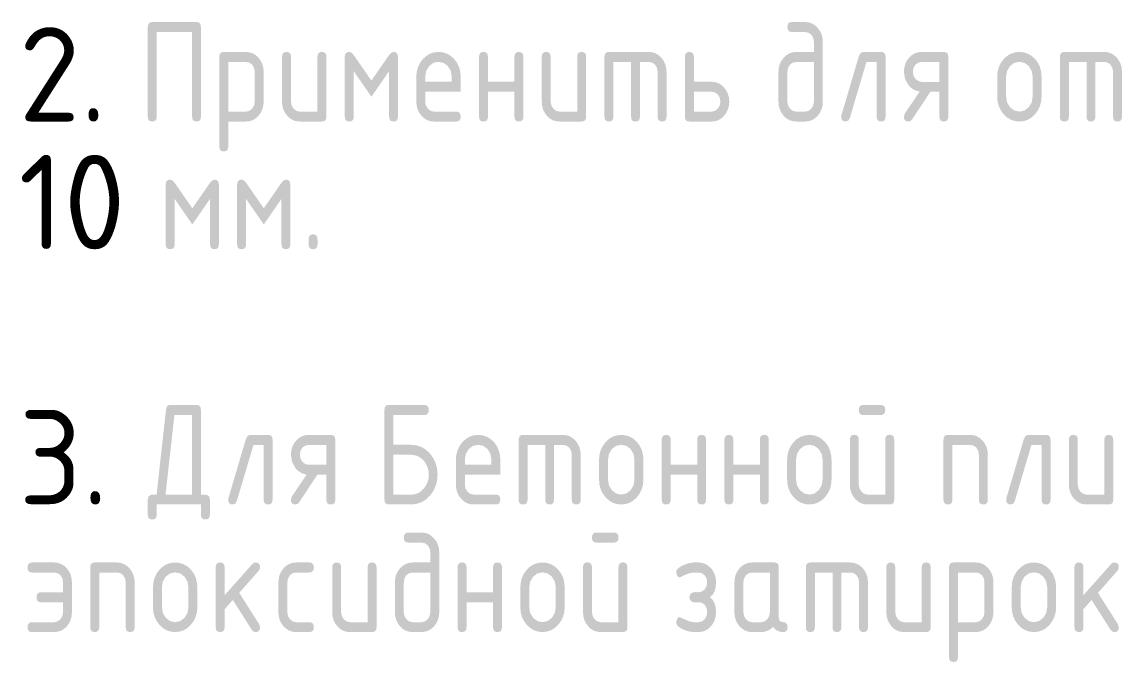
# Model space of a CAD drawing. Header units: millimetres. Extents: x 0 to 1189, y 0 to 841.
# Drawn here: x 999.21 to 1032.68, y 100.48 to 119.95 of the extents above; entities that cross this region are included whole.
import ezdxf

# ---------------------------------------------------------------- set-up
doc = ezdxf.new("R2010")
doc.units = ezdxf.units.MM

msp = doc.modelspace()

# ---------------------------------------------------------------- hatches: boundary and pattern name
h = msp.add_hatch(color=7)
h.dxf.hatch_style = 2
h.paths.add_polyline_path([(1003.173206, 119.9463), (1004.522581, 119.9463), (1004.579907, 119.936791), (1004.62111, 119.908266), (1004.645984, 119.860723), (1004.654321, 119.794164), (1004.654321, 117.067853), (1004.645984, 117.001665), (1004.62111, 116.955474), (1004.579907, 116.928405), (1004.522581, 116.919577), (1004.463256, 116.928405), (1004.420882, 116.955474), (1004.395457, 117.001665), (1004.386982, 117.067853), (1004.386982, 119.641478), (1003.308805, 119.641478), (1003.308805, 117.067853), (1003.30033, 117.001665), (1003.274905, 116.955474), (1003.23253, 116.928405), (1003.173206, 116.919577), (1003.113563, 116.928405), (1003.071024, 116.955474), (1003.045539, 117.001665), (1003.037056, 117.067853), (1003.037056, 119.794164), (1003.045539, 119.860723), (1003.071024, 119.908266), (1003.113563, 119.936791)])
h = msp.add_hatch(color=7)
h.paths.add_polyline_path([(1023.580039, 119.341065), (1023.580039, 117.524811), (1023.570126, 117.402648), (1023.540421, 117.289993), (1023.490975, 117.186847), (1023.421841, 117.093209), (1023.338374, 117.016082), (1023.246899, 116.961951), (1023.147671, 116.930041), (1023.040951, 116.919577), (1022.769753, 116.919577), (1022.660784, 116.930041), (1022.560704, 116.961951), (1022.469926, 117.016082), (1022.388863, 117.093209), (1022.31941, 117.186847), (1022.269801, 117.289993), (1022.240035, 117.402648), (1022.230113, 117.524811), (1022.230113, 118.431009), (1022.240035, 118.553172), (1022.269801, 118.665827), (1022.31941, 118.768973), (1022.388863, 118.86261), (1022.471554, 118.937877), (1022.562151, 118.992215), (1022.661327, 119.025159), (1022.769753, 119.036243), (1023.308841, 119.036243), (1023.308841, 119.341065), (1023.28948, 119.458612), (1023.233325, 119.557142), (1023.145613, 119.619773), (1023.040951, 119.641478), (1022.633603, 119.641478), (1022.576509, 119.650995), (1022.53528, 119.67958), (1022.510277, 119.727286), (1022.501862, 119.794164), (1022.510277, 119.860723), (1022.53528, 119.908266), (1022.576509, 119.936791), (1022.633603, 119.9463), (1023.040951, 119.9463), (1023.149842, 119.935232), (1023.249792, 119.901996), (1023.340545, 119.846538), (1023.421841, 119.768808), (1023.490975, 119.677401), (1023.540421, 119.575401), (1023.570126, 119.463168)])
h.paths.add_polyline_path([(1023.308841, 117.524811), (1023.308841, 118.731421), (1022.769753, 118.731421), (1022.664884, 118.709648), (1022.577379, 118.646534), (1022.521224, 118.54828), (1022.501862, 118.431009), (1022.501862, 117.524811), (1022.521706, 117.409194), (1022.581237, 117.309286), (1022.66826, 117.242313), (1022.769753, 117.219989), (1023.040951, 117.219989), (1023.143615, 117.242313), (1023.228915, 117.309286), (1023.288929, 117.40754)])
h = msp.add_hatch(color=7)
h.paths.add_polyline_path([(1005.213771, 118.887966), (1005.222254, 118.952295), (1005.24774, 118.998692), (1005.290278, 119.026795), (1005.349921, 119.036243), (1006.024609, 119.036243), (1006.133499, 119.025159), (1006.23345, 118.992215), (1006.324203, 118.937877), (1006.405498, 118.86261), (1006.474633, 118.768973), (1006.524079, 118.665827), (1006.553784, 118.553172), (1006.563697, 118.431009), (1006.563697, 117.524811), (1006.553784, 117.402648), (1006.524079, 117.289993), (1006.474633, 117.186847), (1006.405498, 117.093209), (1006.324203, 117.016082), (1006.23345, 116.961951), (1006.133499, 116.930041), (1006.024609, 116.919577), (1005.48552, 116.919577), (1005.48552, 116.157797), (1005.477045, 116.093468), (1005.45162, 116.047072), (1005.409246, 116.018968), (1005.349921, 116.00952), (1005.290278, 116.018968), (1005.24774, 116.047072), (1005.222254, 116.093468), (1005.213771, 116.157797)])
h.paths.add_polyline_path([(1005.48552, 118.731421), (1005.48552, 117.219989), (1006.024609, 117.219989), (1006.127272, 117.242313), (1006.212573, 117.309286), (1006.272587, 117.40754), (1006.292499, 117.524811), (1006.292499, 118.431009), (1006.273138, 118.54828), (1006.216983, 118.646534), (1006.129271, 118.711302), (1006.024609, 118.731421)])
h = msp.add_hatch(color=7)
h.dxf.hatch_style = 2
h.paths.add_polyline_path([(1008.472635, 118.887966), (1008.472635, 117.067853), (1008.464151, 117.001665), (1008.438666, 116.955474), (1008.396128, 116.928405), (1008.336485, 116.919577), (1007.662348, 116.919577), (1007.55338, 116.930041), (1007.4533, 116.961951), (1007.362522, 117.016082), (1007.281459, 117.093209), (1007.212005, 117.186227), (1007.162396, 117.28834), (1007.13263, 117.400787), (1007.122709, 117.524811), (1007.122709, 118.887966), (1007.131192, 118.952295), (1007.156677, 118.998692), (1007.199216, 119.026795), (1007.258859, 119.036243), (1007.318183, 119.026795), (1007.360558, 118.998692), (1007.385983, 118.952295), (1007.394458, 118.887966), (1007.394458, 117.524811), (1007.414301, 117.409194), (1007.473833, 117.309286), (1007.560856, 117.242313), (1007.662348, 117.219989), (1008.201437, 117.219989), (1008.201437, 118.887966), (1008.209903, 118.952295), (1008.235268, 118.998692), (1008.277479, 119.026795), (1008.336485, 119.036243), (1008.396128, 119.026795), (1008.438666, 118.998692), (1008.464151, 118.952295)])
h = msp.add_hatch(color=7)
h.dxf.hatch_style = 2
h.paths.add_polyline_path([(1009.842484, 117.673088), (1009.303395, 118.451955), (1009.303395, 117.067853), (1009.29492, 117.001665), (1009.269496, 116.955474), (1009.227121, 116.928405), (1009.167796, 116.919577), (1009.108153, 116.928405), (1009.065615, 116.955474), (1009.04013, 117.001665), (1009.031646, 117.067853), (1009.031646, 118.887966), (1009.04013, 118.952295), (1009.065615, 118.998692), (1009.108153, 119.026795), (1009.167796, 119.036243), (1009.235596, 119.013437), (1009.303395, 118.943088), (1009.842484, 118.164221), (1010.381572, 118.943088), (1010.449372, 119.013437), (1010.517171, 119.036243), (1010.574498, 119.026795), (1010.615701, 118.998692), (1010.640575, 118.952295), (1010.648912, 118.887966), (1010.648912, 117.067853), (1010.640575, 117.001665), (1010.615701, 116.955474), (1010.574498, 116.928405), (1010.517171, 116.919577), (1010.457847, 116.928405), (1010.415472, 116.955474), (1010.390047, 117.001665), (1010.381572, 117.067853), (1010.381572, 118.451955)])
h = msp.add_hatch(color=7)
h.paths.add_polyline_path([(1011.8836, 118.735831), (1011.727675, 118.703516), (1011.596968, 118.604642), (1011.508774, 118.457743), (1011.480111, 118.282732), (1011.480111, 118.130045), (1012.28709, 118.130045), (1012.28709, 118.282732), (1012.25822, 118.457743), (1012.170232, 118.604642), (1012.039525, 118.703516)])
h.paths.add_polyline_path([(1011.480111, 117.825774), (1011.480111, 117.524811), (1011.499954, 117.409194), (1011.559486, 117.309286), (1011.646509, 117.242313), (1011.748001, 117.219989), (1012.422138, 117.219989), (1012.481781, 117.21048), (1012.524319, 117.181955), (1012.549804, 117.134413), (1012.558288, 117.067853), (1012.549804, 117.001665), (1012.524319, 116.955474), (1012.481781, 116.928405), (1012.422138, 116.919577), (1011.748001, 116.919577), (1011.639033, 116.930041), (1011.538953, 116.961951), (1011.448175, 117.016082), (1011.367112, 117.093209), (1011.297658, 117.186227), (1011.248049, 117.28834), (1011.218283, 117.400787), (1011.208362, 117.524811), (1011.208362, 118.278322), (1011.220506, 118.430828), (1011.257144, 118.571086), (1011.318587, 118.699459), (1011.405145, 118.816308), (1011.508739, 118.912995), (1011.622875, 118.981673), (1011.74776, 119.022652), (1011.8836, 119.036243), (1012.019363, 119.022713), (1012.144118, 118.982155), (1012.258229, 118.914623), (1012.362055, 118.820167), (1012.448527, 118.703636), (1012.509781, 118.575427), (1012.54623, 118.435229), (1012.558288, 118.282732), (1012.558288, 117.825774)])
h = msp.add_hatch(color=7)
h.dxf.hatch_style = 2
h.paths.add_polyline_path([(1013.389048, 117.825774), (1013.389048, 117.067853), (1013.380573, 117.001665), (1013.355149, 116.955474), (1013.312774, 116.928405), (1013.253449, 116.919577), (1013.193806, 116.928405), (1013.151268, 116.955474), (1013.125783, 117.001665), (1013.117299, 117.067853), (1013.117299, 118.887966), (1013.125783, 118.952295), (1013.151268, 118.998692), (1013.193806, 119.026795), (1013.253449, 119.036243), (1013.312774, 119.026795), (1013.355149, 118.998692), (1013.380573, 118.952295), (1013.389048, 118.887966), (1013.389048, 118.130045), (1014.196027, 118.130045), (1014.196027, 118.887966), (1014.204494, 118.952295), (1014.229858, 118.998692), (1014.272069, 119.026795), (1014.331075, 119.036243), (1014.390718, 119.026795), (1014.433257, 118.998692), (1014.458742, 118.952295), (1014.467225, 118.887966), (1014.467225, 117.067853), (1014.458742, 117.001665), (1014.433257, 116.955474), (1014.390718, 116.928405), (1014.331075, 116.919577), (1014.272069, 116.928405), (1014.229858, 116.955474), (1014.204494, 117.001665), (1014.196027, 117.067853), (1014.196027, 117.825774)])
h = msp.add_hatch(color=7)
h.dxf.hatch_style = 2
h.paths.add_polyline_path([(1016.376163, 118.887966), (1016.376163, 117.067853), (1016.36768, 117.001665), (1016.342194, 116.955474), (1016.299656, 116.928405), (1016.240013, 116.919577), (1015.565877, 116.919577), (1015.456908, 116.930041), (1015.356828, 116.961951), (1015.26605, 117.016082), (1015.184987, 117.093209), (1015.115534, 117.186227), (1015.065924, 117.28834), (1015.036159, 117.400787), (1015.026237, 117.524811), (1015.026237, 118.887966), (1015.03472, 118.952295), (1015.060205, 118.998692), (1015.102744, 119.026795), (1015.162387, 119.036243), (1015.221712, 119.026795), (1015.264086, 118.998692), (1015.289511, 118.952295), (1015.297986, 118.887966), (1015.297986, 117.524811), (1015.31783, 117.409194), (1015.377361, 117.309286), (1015.464384, 117.242313), (1015.565877, 117.219989), (1016.104965, 117.219989), (1016.104965, 118.887966), (1016.113431, 118.952295), (1016.138796, 118.998692), (1016.181007, 119.026795), (1016.240013, 119.036243), (1016.299656, 119.026795), (1016.342194, 118.998692), (1016.36768, 118.952295)])
h = msp.add_hatch(color=7)
h.dxf.hatch_style = 2
h.paths.add_polyline_path([(1017.071325, 119.036243), (1018.285101, 119.036243), (1018.39344, 119.025159), (1018.492427, 118.992215), (1018.582834, 118.937877), (1018.665439, 118.86261), (1018.734892, 118.768973), (1018.784502, 118.665827), (1018.814267, 118.553172), (1018.824189, 118.431009), (1018.824189, 117.067853), (1018.815706, 117.001665), (1018.790221, 116.955474), (1018.747682, 116.928405), (1018.688039, 116.919577), (1018.628715, 116.928405), (1018.58634, 116.955474), (1018.560915, 117.001665), (1018.55244, 117.067853), (1018.55244, 118.431009), (1018.533079, 118.54828), (1018.476924, 118.646534), (1018.389487, 118.711302), (1018.285101, 118.731421), (1018.013903, 118.731421), (1018.013903, 117.067853), (1018.005419, 117.001665), (1017.979934, 116.955474), (1017.937396, 116.928405), (1017.877753, 116.919577), (1017.820659, 116.928405), (1017.77943, 116.955474), (1017.754427, 117.001665), (1017.746012, 117.067853), (1017.746012, 118.731421), (1017.206924, 118.731421), (1017.206924, 117.067853), (1017.198449, 117.001665), (1017.173024, 116.955474), (1017.130649, 116.928405), (1017.071325, 116.919577), (1017.011681, 116.928405), (1016.969143, 116.955474), (1016.943658, 117.001665), (1016.935174, 117.067853), (1016.935174, 118.887966), (1016.943658, 118.952295), (1016.969143, 118.998692), (1017.011681, 119.026795)])
h = msp.add_hatch(color=7)
h.paths.add_polyline_path([(1020.733365, 117.524811), (1020.723452, 117.402648), (1020.693747, 117.289993), (1020.644301, 117.186847), (1020.575166, 117.093209), (1020.493871, 117.016082), (1020.403118, 116.961951), (1020.303168, 116.930041), (1020.194277, 116.919577), (1019.519589, 116.919577), (1019.459946, 116.928405), (1019.417408, 116.955474), (1019.391923, 117.001665), (1019.383439, 117.067853), (1019.383439, 118.887966), (1019.391923, 118.952295), (1019.417408, 118.998692), (1019.459946, 119.026795), (1019.519589, 119.036243), (1019.578914, 119.026795), (1019.621288, 118.998692), (1019.646713, 118.952295), (1019.655188, 118.887966), (1019.655188, 118.130045), (1020.194277, 118.130045), (1020.303168, 118.118978), (1020.403118, 118.085741), (1020.493871, 118.030284), (1020.575166, 117.952554), (1020.644301, 117.86138), (1020.693747, 117.759353), (1020.723452, 117.646991)])
h.paths.add_polyline_path([(1020.462167, 117.524811), (1020.442806, 117.642358), (1020.386651, 117.740887), (1020.298939, 117.804001), (1020.194277, 117.825774), (1019.655188, 117.825774), (1019.655188, 117.219989), (1020.194277, 117.219989), (1020.296941, 117.242313), (1020.382241, 117.309286), (1020.442255, 117.40754)])
h = msp.add_hatch(color=7)
h.dxf.hatch_style = 2
h.paths.add_polyline_path([(1024.814289, 119.036243), (1025.352827, 119.036243), (1025.41247, 119.026795), (1025.455008, 118.998692), (1025.480493, 118.952295), (1025.488977, 118.887966), (1025.488977, 117.067853), (1025.480493, 117.001665), (1025.455008, 116.955474), (1025.41247, 116.928405), (1025.352827, 116.919577), (1025.293821, 116.928405), (1025.25161, 116.955474), (1025.226245, 117.001665), (1025.217779, 117.067853), (1025.217779, 118.731421), (1024.908547, 118.731421), (1024.399224, 117.021), (1024.354163, 116.944864), (1024.275201, 116.919577), (1024.215558, 116.929085), (1024.173019, 116.95761), (1024.147534, 117.005153), (1024.139051, 117.071712), (1024.147319, 117.118565), (1024.678691, 118.913322), (1024.732021, 119.006615)])
h = msp.add_hatch(color=7)
h.paths.add_polyline_path([(1026.526994, 117.829633), (1026.42893, 117.853749), (1026.338617, 117.894401), (1026.256778, 117.952416), (1026.184139, 118.028622), (1026.081957, 118.214106), (1026.047988, 118.431009), (1026.05791, 118.553172), (1026.087676, 118.665827), (1026.137285, 118.768973), (1026.206738, 118.86261), (1026.287801, 118.937877), (1026.37858, 118.992215), (1026.47866, 119.025159), (1026.587628, 119.036243), (1027.261764, 119.036243), (1027.321408, 119.026795), (1027.363946, 118.998692), (1027.389431, 118.952295), (1027.397915, 118.887966), (1027.397915, 117.067853), (1027.389431, 117.001665), (1027.363946, 116.955474), (1027.321408, 116.928405), (1027.261764, 116.919577), (1027.202759, 116.928405), (1027.160548, 116.955474), (1027.135183, 117.001665), (1027.126717, 117.067853), (1027.126717, 117.825774), (1026.854968, 117.825774), (1026.293279, 116.979108), (1026.24429, 116.933426), (1026.184139, 116.919577), (1026.124495, 116.928405), (1026.081957, 116.955474), (1026.056472, 117.001665), (1026.047988, 117.067853), (1026.074447, 117.161009)])
h.paths.add_polyline_path([(1026.319738, 118.431009), (1026.339581, 118.314909), (1026.399113, 118.214932), (1026.486136, 118.148442), (1026.587628, 118.126187), (1027.126717, 118.126187), (1027.126717, 118.731421), (1026.587628, 118.731421), (1026.482759, 118.709648), (1026.395254, 118.646534), (1026.339099, 118.54828)])
h = msp.add_hatch(color=7)
h.paths.add_polyline_path([(1028.88655, 117.673088), (1028.88655, 118.278322), (1028.898694, 118.430828), (1028.935333, 118.571086), (1028.996776, 118.699459), (1029.083334, 118.816308), (1029.186928, 118.912995), (1029.301064, 118.981673), (1029.425949, 119.022652), (1029.561789, 119.036243), (1029.697552, 119.022713), (1029.822307, 118.982155), (1029.936417, 118.914623), (1030.040244, 118.820167), (1030.126716, 118.703568), (1030.18797, 118.574876), (1030.224419, 118.433369), (1030.236476, 118.278322), (1030.236476, 117.673088), (1030.223747, 117.523131), (1030.185902, 117.384182), (1030.12346, 117.256292), (1030.036937, 117.139511), (1029.934479, 117.042825), (1029.820447, 116.974147), (1029.695872, 116.933167), (1029.561789, 116.919577), (1029.425949, 116.933167), (1029.301064, 116.974147), (1029.186928, 117.042825), (1029.083334, 117.139511), (1028.996776, 117.256292), (1028.935333, 117.384182), (1028.898694, 117.523131)])
h.paths.add_polyline_path([(1029.965279, 117.677498), (1029.965279, 118.282732), (1029.936409, 118.456296), (1029.848421, 118.604642), (1029.717714, 118.703516), (1029.561789, 118.735831), (1029.405864, 118.703516), (1029.275157, 118.604642), (1029.186963, 118.456296), (1029.158299, 118.282732), (1029.158299, 117.677498), (1029.186963, 117.500626), (1029.275157, 117.355588), (1029.405864, 117.254509), (1029.561789, 117.219989), (1029.717714, 117.254509), (1029.848421, 117.355588), (1029.936409, 117.502073)])
h = msp.add_hatch(color=7)
h.dxf.hatch_style = 2
h.paths.add_polyline_path([(1030.931638, 119.036243), (1032.145414, 119.036243), (1032.253754, 119.025159), (1032.35274, 118.992215), (1032.443148, 118.937877), (1032.525753, 118.86261), (1032.595206, 118.768973), (1032.644815, 118.665827), (1032.674581, 118.553172), (1032.684503, 118.431009), (1032.684503, 117.067853), (1032.676019, 117.001665), (1032.650534, 116.955474), (1032.607996, 116.928405), (1032.548352, 116.919577), (1032.489028, 116.928405), (1032.446653, 116.955474), (1032.421228, 117.001665), (1032.412754, 117.067853), (1032.412754, 118.431009), (1032.393392, 118.54828), (1032.337237, 118.646534), (1032.2498, 118.711302), (1032.145414, 118.731421), (1031.874216, 118.731421), (1031.874216, 117.067853), (1031.865733, 117.001665), (1031.840248, 116.955474), (1031.797709, 116.928405), (1031.738066, 116.919577), (1031.680972, 116.928405), (1031.639743, 116.955474), (1031.61474, 117.001665), (1031.606326, 117.067853), (1031.606326, 118.731421), (1031.067237, 118.731421), (1031.067237, 117.067853), (1031.058762, 117.001665), (1031.033337, 116.955474), (1030.990963, 116.928405), (1030.931638, 116.919577), (1030.871995, 116.928405), (1030.829457, 116.955474), (1030.803971, 117.001665), (1030.795488, 117.067853), (1030.795488, 118.887966), (1030.803971, 118.952295), (1030.829457, 118.998692), (1030.871995, 119.026795)])
h = msp.add_hatch(color=7)
h.dxf.hatch_style = 2
h.paths.add_polyline_path([(1004.392971, 113.788996), (1003.853883, 114.567863), (1003.853883, 113.183762), (1003.845408, 113.117573), (1003.819983, 113.071383), (1003.777608, 113.044313), (1003.718284, 113.035485), (1003.658641, 113.044313), (1003.616102, 113.071383), (1003.590617, 113.117573), (1003.582134, 113.183762), (1003.582134, 115.003875), (1003.590617, 115.068203), (1003.616102, 115.1146), (1003.658641, 115.142703), (1003.718284, 115.152151), (1003.786083, 115.129345), (1003.853883, 115.058996), (1004.392971, 114.280129), (1004.93206, 115.058996), (1004.999859, 115.129345), (1005.067659, 115.152151), (1005.124985, 115.142703), (1005.166189, 115.1146), (1005.191062, 115.068203), (1005.199399, 115.003875), (1005.199399, 113.183762), (1005.191062, 113.117573), (1005.166189, 113.071383), (1005.124985, 113.044313), (1005.067659, 113.035485), (1005.008334, 113.044313), (1004.96596, 113.071383), (1004.940535, 113.117573), (1004.93206, 113.183762), (1004.93206, 114.567863)])
h = msp.add_hatch(color=7)
h.dxf.hatch_style = 2
h.paths.add_polyline_path([(1006.566955, 113.788996), (1006.027867, 114.567863), (1006.027867, 113.183762), (1006.019392, 113.117573), (1005.993967, 113.071383), (1005.951593, 113.044313), (1005.892268, 113.035485), (1005.832625, 113.044313), (1005.790086, 113.071383), (1005.764601, 113.117573), (1005.756118, 113.183762), (1005.756118, 115.003875), (1005.764601, 115.068203), (1005.790086, 115.1146), (1005.832625, 115.142703), (1005.892268, 115.152151), (1005.960067, 115.129345), (1006.027867, 115.058996), (1006.566955, 114.280129), (1007.106044, 115.058996), (1007.173843, 115.129345), (1007.241643, 115.152151), (1007.298969, 115.142703), (1007.340173, 115.1146), (1007.365046, 115.068203), (1007.373383, 115.003875), (1007.373383, 113.183762), (1007.365046, 113.117573), (1007.340173, 113.071383), (1007.298969, 113.044313), (1007.241643, 113.035485), (1007.182318, 113.044313), (1007.139944, 113.071383), (1007.114519, 113.117573), (1007.106044, 113.183762), (1007.106044, 114.567863)])
h = msp.add_hatch(color=7)
h.dxf.hatch_style = 2
h.paths.add_polyline_path([(1007.930102, 113.335897), (1007.938585, 113.402775), (1007.964071, 113.450481), (1008.006609, 113.479067), (1008.066252, 113.488584), (1008.125577, 113.479067), (1008.167951, 113.450481), (1008.193376, 113.402775), (1008.201851, 113.335897), (1008.201851, 113.183762), (1008.193376, 113.117573), (1008.167951, 113.071383), (1008.125577, 113.044313), (1008.066252, 113.035485), (1008.006609, 113.044313), (1007.964071, 113.071383), (1007.938585, 113.117573), (1007.930102, 113.183762)])
h = msp.add_hatch(color=7)
h.paths.add_polyline_path([(1004.654321, 105.571242), (1004.771592, 105.570208), (1004.831813, 105.562973), (1004.903126, 105.515293), (1004.92607, 105.422965), (1004.92607, 104.966007), (1004.917587, 104.899448), (1004.892102, 104.851906), (1004.849563, 104.82338), (1004.78992, 104.813872), (1004.730596, 104.82338), (1004.688221, 104.851906), (1004.662796, 104.899448), (1004.654321, 104.966007), (1004.654321, 105.270829), (1003.308805, 105.270829), (1003.308805, 104.966007), (1003.30033, 104.899448), (1003.274905, 104.851906), (1003.23253, 104.82338), (1003.173206, 104.813872), (1003.113563, 104.82338), (1003.071024, 104.851906), (1003.045539, 104.899448), (1003.037056, 104.966007), (1003.037056, 105.422965), (1003.060413, 105.515293), (1003.131313, 105.562973), (1003.191534, 105.570208), (1003.305497, 105.571242), (1003.591578, 108.158095), (1003.605557, 108.219185), (1003.630646, 108.262757), (1003.66638, 108.288862), (1003.712294, 108.297552), (1004.522581, 108.297552), (1004.579907, 108.288044), (1004.62111, 108.259518), (1004.645984, 108.211976), (1004.654321, 108.145417)])
h.paths.add_polyline_path([(1004.386982, 105.571242), (1004.386982, 107.99273), (1003.847893, 107.99273), (1003.576695, 105.571242)])
h = msp.add_hatch(color=7)
h.paths.add_polyline_path([(1011.855836, 106.177027), (1011.84104, 105.995893), (1011.796581, 105.828039), (1011.722356, 105.673724), (1011.618263, 105.533208), (1011.495583, 105.417332), (1011.359467, 105.335459), (1011.210536, 105.286866), (1011.049409, 105.270829), (1010.374721, 105.270829), (1010.315078, 105.279657), (1010.272539, 105.306727), (1010.247054, 105.352917), (1010.238571, 105.419106), (1010.238571, 108.145417), (1010.247054, 108.211976), (1010.272539, 108.259518), (1010.315078, 108.288044), (1010.374721, 108.297552), (1011.452347, 108.297552), (1011.51199, 108.288044), (1011.554528, 108.259518), (1011.580014, 108.211976), (1011.588497, 108.145417), (1011.580014, 108.078539), (1011.554528, 108.030833), (1011.51199, 108.002247), (1011.452347, 107.99273), (1010.51032, 107.99273), (1010.51032, 107.087084), (1011.049409, 107.087084), (1011.210605, 107.070426), (1011.360018, 107.0208), (1011.497443, 106.93872), (1011.622672, 106.824705), (1011.724217, 106.68405), (1011.797132, 106.529185), (1011.841109, 106.36016)])
h.paths.add_polyline_path([(1010.51032, 106.782261), (1010.51032, 105.571242), (1011.049409, 105.571242), (1011.158299, 105.582395), (1011.25825, 105.615821), (1011.349003, 105.671468), (1011.430298, 105.749284), (1011.499433, 105.840381), (1011.548878, 105.942278), (1011.578584, 106.054614), (1011.588497, 106.177027), (1011.578584, 106.29919), (1011.548878, 106.411845), (1011.499433, 106.514991), (1011.430298, 106.608629), (1011.349003, 106.685756), (1011.25825, 106.739887), (1011.158299, 106.771797), (1011.049409, 106.782261)])
h = msp.add_hatch(color=7)
h.paths.add_polyline_path([(1025.75222, 107.239219), (1025.75222, 105.419106), (1025.743737, 105.352917), (1025.718251, 105.306727), (1025.675713, 105.279657), (1025.61607, 105.270829), (1024.941934, 105.270829), (1024.832965, 105.281294), (1024.732885, 105.313204), (1024.642107, 105.367335), (1024.561044, 105.444462), (1024.491591, 105.5381), (1024.441981, 105.641246), (1024.412216, 105.7539), (1024.402294, 105.876064), (1024.402294, 107.239219), (1024.410777, 107.306097), (1024.436263, 107.353803), (1024.478801, 107.382388), (1024.538444, 107.391906), (1024.597769, 107.382388), (1024.640143, 107.353803), (1024.665568, 107.306097), (1024.674043, 107.239219), (1024.674043, 105.876064), (1024.693887, 105.760928), (1024.753418, 105.664397), (1024.840441, 105.594048), (1024.941934, 105.571242), (1025.481022, 105.571242), (1025.481022, 107.239219), (1025.489489, 107.306097), (1025.514853, 107.353803), (1025.557064, 107.382388), (1025.61607, 107.391906), (1025.675713, 107.382388), (1025.718251, 107.353803), (1025.743737, 107.306097)])
h.paths.add_polyline_path([(1025.344872, 107.99273), (1024.805783, 107.99273), (1024.74869, 108.002247), (1024.70746, 108.030833), (1024.682458, 108.078539), (1024.674043, 108.145417), (1024.682458, 108.211976), (1024.70746, 108.259518), (1024.74869, 108.288044), (1024.805783, 108.297552), (1025.344872, 108.297552), (1025.404515, 108.288044), (1025.447054, 108.259518), (1025.472539, 108.211976), (1025.481022, 108.145417), (1025.472539, 108.078539), (1025.447054, 108.030833), (1025.404515, 108.002247)])
h = msp.add_hatch(color=7)
h.dxf.hatch_style = 2
h.paths.add_polyline_path([(1006.15971, 107.387496), (1006.698247, 107.387496), (1006.75789, 107.378048), (1006.800428, 107.349944), (1006.825914, 107.303547), (1006.834397, 107.239219), (1006.834397, 105.419106), (1006.825914, 105.352917), (1006.800428, 105.306727), (1006.75789, 105.279657), (1006.698247, 105.270829), (1006.639241, 105.279657), (1006.59703, 105.306727), (1006.571665, 105.352917), (1006.563199, 105.419106), (1006.563199, 107.082674), (1006.253967, 107.082674), (1005.744644, 105.372253), (1005.699583, 105.296116), (1005.620621, 105.270829), (1005.560978, 105.280338), (1005.518439, 105.308863), (1005.492954, 105.356405), (1005.484471, 105.422965), (1005.492739, 105.469818), (1006.024111, 107.264575), (1006.077441, 107.357868)])
h = msp.add_hatch(color=7)
h.paths.add_polyline_path([(1007.871565, 106.180886), (1007.773501, 106.205001), (1007.683187, 106.245653), (1007.601349, 106.303669), (1007.528709, 106.379874), (1007.426528, 106.565358), (1007.392559, 106.782261), (1007.402481, 106.904425), (1007.432247, 107.017079), (1007.481856, 107.120225), (1007.551309, 107.213863), (1007.632372, 107.28913), (1007.723151, 107.343468), (1007.823231, 107.376411), (1007.932199, 107.387496), (1008.606335, 107.387496), (1008.665978, 107.378048), (1008.708517, 107.349944), (1008.734002, 107.303547), (1008.742485, 107.239219), (1008.742485, 105.419106), (1008.734002, 105.352917), (1008.708517, 105.306727), (1008.665978, 105.279657), (1008.606335, 105.270829), (1008.547329, 105.279657), (1008.505118, 105.306727), (1008.479754, 105.352917), (1008.471287, 105.419106), (1008.471287, 106.177027), (1008.199538, 106.177027), (1007.63785, 105.33036), (1007.588861, 105.284678), (1007.528709, 105.270829), (1007.469066, 105.279657), (1007.426528, 105.306727), (1007.401043, 105.352917), (1007.392559, 105.419106), (1007.419018, 105.512261)])
h.paths.add_polyline_path([(1007.664308, 106.782261), (1007.684152, 106.666162), (1007.743683, 106.566185), (1007.830706, 106.499695), (1007.932199, 106.477439), (1008.471287, 106.477439), (1008.471287, 107.082674), (1007.932199, 107.082674), (1007.82733, 107.060901), (1007.739825, 106.997787), (1007.68367, 106.899533)])
h = msp.add_hatch(color=7)
h.paths.add_polyline_path([(1013.089676, 107.087084), (1012.933751, 107.054769), (1012.803044, 106.955894), (1012.714849, 106.808995), (1012.686186, 106.633985), (1012.686186, 106.481298), (1013.493165, 106.481298), (1013.493165, 106.633985), (1013.464295, 106.808995), (1013.376308, 106.955894), (1013.245601, 107.054769)])
h.paths.add_polyline_path([(1012.686186, 106.177027), (1012.686186, 105.876064), (1012.70603, 105.760446), (1012.765561, 105.660538), (1012.852584, 105.593566), (1012.954077, 105.571242), (1013.628213, 105.571242), (1013.687856, 105.561733), (1013.730394, 105.533208), (1013.75588, 105.485665), (1013.764363, 105.419106), (1013.75588, 105.352917), (1013.730394, 105.306727), (1013.687856, 105.279657), (1013.628213, 105.270829), (1012.954077, 105.270829), (1012.845108, 105.281294), (1012.745028, 105.313204), (1012.65425, 105.367335), (1012.573187, 105.444462), (1012.503734, 105.53748), (1012.454124, 105.639592), (1012.424359, 105.75204), (1012.414437, 105.876064), (1012.414437, 106.629575), (1012.426581, 106.782081), (1012.463219, 106.922339), (1012.524663, 107.050712), (1012.611221, 107.167561), (1012.714815, 107.264248), (1012.828951, 107.332926), (1012.953835, 107.373905), (1013.089676, 107.387496), (1013.225438, 107.373965), (1013.350194, 107.333408), (1013.464304, 107.265875), (1013.56813, 107.171419), (1013.654602, 107.054889), (1013.715856, 106.92668), (1013.752305, 106.786482), (1013.764363, 106.633985), (1013.764363, 106.177027)])
h = msp.add_hatch(color=7)
h.dxf.hatch_style = 2
h.paths.add_polyline_path([(1014.458675, 107.387496), (1015.672451, 107.387496), (1015.780791, 107.376411), (1015.879777, 107.343468), (1015.970185, 107.28913), (1016.05279, 107.213863), (1016.122243, 107.120225), (1016.171852, 107.017079), (1016.201618, 106.904425), (1016.21154, 106.782261), (1016.21154, 105.419106), (1016.203056, 105.352917), (1016.177571, 105.306727), (1016.135033, 105.279657), (1016.07539, 105.270829), (1016.016065, 105.279657), (1015.973691, 105.306727), (1015.948266, 105.352917), (1015.939791, 105.419106), (1015.939791, 106.782261), (1015.920429, 106.899533), (1015.864274, 106.997787), (1015.776838, 107.062554), (1015.672451, 107.082674), (1015.401254, 107.082674), (1015.401254, 105.419106), (1015.39277, 105.352917), (1015.367285, 105.306727), (1015.324747, 105.279657), (1015.265103, 105.270829), (1015.20801, 105.279657), (1015.16678, 105.306727), (1015.141778, 105.352917), (1015.133363, 105.419106), (1015.133363, 107.082674), (1014.594274, 107.082674), (1014.594274, 105.419106), (1014.585799, 105.352917), (1014.560375, 105.306727), (1014.518, 105.279657), (1014.458675, 105.270829), (1014.399032, 105.279657), (1014.356494, 105.306727), (1014.331009, 105.352917), (1014.322525, 105.419106), (1014.322525, 107.239219), (1014.331009, 107.303547), (1014.356494, 107.349944), (1014.399032, 107.378048)])
h = msp.add_hatch(color=7)
h.paths.add_polyline_path([(1016.76994, 106.02434), (1016.76994, 106.629575), (1016.782084, 106.782081), (1016.818723, 106.922339), (1016.880166, 107.050712), (1016.966724, 107.167561), (1017.070318, 107.264248), (1017.184454, 107.332926), (1017.309339, 107.373905), (1017.445179, 107.387496), (1017.580942, 107.373965), (1017.705697, 107.333408), (1017.819808, 107.265875), (1017.923634, 107.171419), (1018.010106, 107.05482), (1018.07136, 106.926129), (1018.107809, 106.784621), (1018.119867, 106.629575), (1018.119867, 106.02434), (1018.107137, 105.874384), (1018.069293, 105.735435), (1018.00685, 105.607544), (1017.920327, 105.490764), (1017.81787, 105.394077), (1017.703837, 105.325399), (1017.579262, 105.28442), (1017.445179, 105.270829), (1017.309339, 105.28442), (1017.184454, 105.325399), (1017.070318, 105.394077), (1016.966724, 105.490764), (1016.880166, 105.607544), (1016.818723, 105.735435), (1016.782084, 105.874384)])
h.paths.add_polyline_path([(1017.848669, 106.02875), (1017.848669, 106.633985), (1017.819799, 106.807548), (1017.731811, 106.955894), (1017.601104, 107.054769), (1017.445179, 107.087084), (1017.289254, 107.054769), (1017.158547, 106.955894), (1017.070353, 106.807548), (1017.04169, 106.633985), (1017.04169, 106.02875), (1017.070353, 105.851879), (1017.158547, 105.70684), (1017.289254, 105.605761), (1017.445179, 105.571242), (1017.601104, 105.605761), (1017.731811, 105.70684), (1017.819799, 105.853326)])
h = msp.add_hatch(color=7)
h.dxf.hatch_style = 2
h.paths.add_polyline_path([(1018.949778, 106.177027), (1018.949778, 105.419106), (1018.941303, 105.352917), (1018.915878, 105.306727), (1018.873504, 105.279657), (1018.814179, 105.270829), (1018.754536, 105.279657), (1018.711997, 105.306727), (1018.686512, 105.352917), (1018.678029, 105.419106), (1018.678029, 107.239219), (1018.686512, 107.303547), (1018.711997, 107.349944), (1018.754536, 107.378048), (1018.814179, 107.387496), (1018.873504, 107.378048), (1018.915878, 107.349944), (1018.941303, 107.303547), (1018.949778, 107.239219), (1018.949778, 106.481298), (1019.756757, 106.481298), (1019.756757, 107.239219), (1019.765223, 107.303547), (1019.790588, 107.349944), (1019.832799, 107.378048), (1019.891805, 107.387496), (1019.951448, 107.378048), (1019.993986, 107.349944), (1020.019472, 107.303547), (1020.027955, 107.239219), (1020.027955, 105.419106), (1020.019472, 105.352917), (1019.993986, 105.306727), (1019.951448, 105.279657), (1019.891805, 105.270829), (1019.832799, 105.279657), (1019.790588, 105.306727), (1019.765223, 105.352917), (1019.756757, 105.419106), (1019.756757, 106.177027)])
h = msp.add_hatch(color=7)
h.dxf.hatch_style = 2
h.paths.add_polyline_path([(1020.857866, 106.177027), (1020.857866, 105.419106), (1020.849391, 105.352917), (1020.823967, 105.306727), (1020.781592, 105.279657), (1020.722267, 105.270829), (1020.662624, 105.279657), (1020.620086, 105.306727), (1020.594601, 105.352917), (1020.586117, 105.419106), (1020.586117, 107.239219), (1020.594601, 107.303547), (1020.620086, 107.349944), (1020.662624, 107.378048), (1020.722267, 107.387496), (1020.781592, 107.378048), (1020.823967, 107.349944), (1020.849391, 107.303547), (1020.857866, 107.239219), (1020.857866, 106.481298), (1021.664845, 106.481298), (1021.664845, 107.239219), (1021.673312, 107.303547), (1021.698676, 107.349944), (1021.740887, 107.378048), (1021.799893, 107.387496), (1021.859536, 107.378048), (1021.902075, 107.349944), (1021.92756, 107.303547), (1021.936043, 107.239219), (1021.936043, 105.419106), (1021.92756, 105.352917), (1021.902075, 105.306727), (1021.859536, 105.279657), (1021.799893, 105.270829), (1021.740887, 105.279657), (1021.698676, 105.306727), (1021.673312, 105.352917), (1021.664845, 105.419106), (1021.664845, 106.177027)])
h = msp.add_hatch(color=7)
h.paths.add_polyline_path([(1022.494206, 106.02434), (1022.494206, 106.629575), (1022.50635, 106.782081), (1022.542988, 106.922339), (1022.604431, 107.050712), (1022.690989, 107.167561), (1022.794583, 107.264248), (1022.908719, 107.332926), (1023.033604, 107.373905), (1023.169444, 107.387496), (1023.305207, 107.373965), (1023.429962, 107.333408), (1023.544073, 107.265875), (1023.647899, 107.171419), (1023.734371, 107.05482), (1023.795625, 106.926129), (1023.832074, 106.784621), (1023.844132, 106.629575), (1023.844132, 106.02434), (1023.831402, 105.874384), (1023.793558, 105.735435), (1023.731115, 105.607544), (1023.644592, 105.490764), (1023.542135, 105.394077), (1023.428102, 105.325399), (1023.303527, 105.28442), (1023.169444, 105.270829), (1023.033604, 105.28442), (1022.908719, 105.325399), (1022.794583, 105.394077), (1022.690989, 105.490764), (1022.604431, 105.607544), (1022.542988, 105.735435), (1022.50635, 105.874384)])
h.paths.add_polyline_path([(1023.572934, 106.02875), (1023.572934, 106.633985), (1023.544064, 106.807548), (1023.456076, 106.955894), (1023.325369, 107.054769), (1023.169444, 107.087084), (1023.013519, 107.054769), (1022.882812, 106.955894), (1022.794618, 106.807548), (1022.765955, 106.633985), (1022.765955, 106.02875), (1022.794618, 105.851879), (1022.882812, 105.70684), (1023.013519, 105.605761), (1023.169444, 105.571242), (1023.325369, 105.605761), (1023.456076, 105.70684), (1023.544064, 105.853326)])
h = msp.add_hatch(color=7)
h.dxf.hatch_style = 2
h.paths.add_polyline_path([(1027.251351, 105.419106), (1027.251351, 107.239219), (1027.259835, 107.303547), (1027.28532, 107.349944), (1027.327858, 107.378048), (1027.387501, 107.387496), (1028.062189, 107.387496), (1028.168909, 107.376411), (1028.268137, 107.343468), (1028.359613, 107.28913), (1028.443079, 107.213863), (1028.512213, 107.120225), (1028.561659, 107.017079), (1028.591364, 106.904425), (1028.601277, 106.782261), (1028.601277, 105.419106), (1028.592794, 105.352917), (1028.567309, 105.306727), (1028.52477, 105.279657), (1028.465127, 105.270829), (1028.406121, 105.279657), (1028.36391, 105.306727), (1028.338546, 105.352917), (1028.330079, 105.419106), (1028.330079, 106.782261), (1028.310718, 106.899533), (1028.254563, 106.997787), (1028.166851, 107.062554), (1028.062189, 107.082674), (1027.5231, 107.082674), (1027.5231, 105.419106), (1027.514625, 105.352917), (1027.489201, 105.306727), (1027.446826, 105.279657), (1027.387501, 105.270829), (1027.327858, 105.279657), (1027.28532, 105.306727), (1027.259835, 105.352917)])
h = msp.add_hatch(color=7)
h.dxf.hatch_style = 2
h.paths.add_polyline_path([(1029.834678, 107.387496), (1030.373216, 107.387496), (1030.432859, 107.378048), (1030.475397, 107.349944), (1030.500882, 107.303547), (1030.509366, 107.239219), (1030.509366, 105.419106), (1030.500882, 105.352917), (1030.475397, 105.306727), (1030.432859, 105.279657), (1030.373216, 105.270829), (1030.31421, 105.279657), (1030.271999, 105.306727), (1030.246634, 105.352917), (1030.238168, 105.419106), (1030.238168, 107.082674), (1029.928936, 107.082674), (1029.419613, 105.372253), (1029.374551, 105.296116), (1029.29559, 105.270829), (1029.235946, 105.280338), (1029.193408, 105.308863), (1029.167923, 105.356405), (1029.15944, 105.422965), (1029.167708, 105.469818), (1029.699079, 107.264575), (1029.752409, 107.357868)])
h = msp.add_hatch(color=7)
h.dxf.hatch_style = 2
h.paths.add_polyline_path([(1032.417454, 107.239219), (1032.417454, 105.419106), (1032.408971, 105.352917), (1032.383485, 105.306727), (1032.340947, 105.279657), (1032.281304, 105.270829), (1031.607168, 105.270829), (1031.498199, 105.281294), (1031.398119, 105.313204), (1031.307341, 105.367335), (1031.226278, 105.444462), (1031.156825, 105.53748), (1031.107215, 105.639592), (1031.07745, 105.75204), (1031.067528, 105.876064), (1031.067528, 107.239219), (1031.076011, 107.303547), (1031.101497, 107.349944), (1031.144035, 107.378048), (1031.203678, 107.387496), (1031.263003, 107.378048), (1031.305377, 107.349944), (1031.330802, 107.303547), (1031.339277, 107.239219), (1031.339277, 105.876064), (1031.359121, 105.760446), (1031.418652, 105.660538), (1031.505675, 105.593566), (1031.607168, 105.571242), (1032.146256, 105.571242), (1032.146256, 107.239219), (1032.154722, 107.303547), (1032.180087, 107.349944), (1032.222298, 107.378048), (1032.281304, 107.387496), (1032.340947, 107.378048), (1032.383485, 107.349944), (1032.408971, 107.303547)])
h = msp.add_hatch(color=7)
h.paths.add_polyline_path([(1011.906866, 103.811754), (1011.906866, 101.9955), (1011.896953, 101.873337), (1011.867247, 101.760682), (1011.817802, 101.657536), (1011.748667, 101.563898), (1011.665201, 101.486771), (1011.573725, 101.43264), (1011.474498, 101.40073), (1011.367777, 101.390265), (1011.096579, 101.390265), (1010.987611, 101.40073), (1010.887531, 101.43264), (1010.796753, 101.486771), (1010.71569, 101.563898), (1010.646237, 101.657536), (1010.596627, 101.760682), (1010.566862, 101.873337), (1010.55694, 101.9955), (1010.55694, 102.901698), (1010.566862, 103.023861), (1010.596627, 103.136515), (1010.646237, 103.239661), (1010.71569, 103.333299), (1010.798381, 103.408566), (1010.888978, 103.462904), (1010.988154, 103.495847), (1011.096579, 103.506932), (1011.635668, 103.506932), (1011.635668, 103.811754), (1011.616307, 103.929301), (1011.560151, 104.02783), (1011.472439, 104.090462), (1011.367777, 104.112166), (1010.960429, 104.112166), (1010.903335, 104.121683), (1010.862106, 104.150269), (1010.837103, 104.197975), (1010.828689, 104.264853), (1010.837103, 104.331412), (1010.862106, 104.378954), (1010.903335, 104.40748), (1010.960429, 104.416988), (1011.367777, 104.416988), (1011.476668, 104.405921), (1011.576619, 104.372684), (1011.667371, 104.317227), (1011.748667, 104.239497), (1011.817802, 104.14809), (1011.867247, 104.046089), (1011.896953, 103.933857)])
h.paths.add_polyline_path([(1011.635668, 101.9955), (1011.635668, 103.20211), (1011.096579, 103.20211), (1010.991711, 103.180337), (1010.904205, 103.117223), (1010.84805, 103.018969), (1010.828689, 102.901698), (1010.828689, 101.9955), (1010.848533, 101.879882), (1010.908064, 101.779974), (1010.995087, 101.713002), (1011.096579, 101.690678), (1011.367777, 101.690678), (1011.470441, 101.713002), (1011.555742, 101.779974), (1011.615755, 101.878229)])
h = msp.add_hatch(color=7)
h.paths.add_polyline_path([(1017.631863, 103.358655), (1017.631863, 101.538542), (1017.623379, 101.472353), (1017.597894, 101.426163), (1017.555356, 101.399093), (1017.495713, 101.390265), (1016.821576, 101.390265), (1016.712608, 101.40073), (1016.612528, 101.43264), (1016.52175, 101.486771), (1016.440687, 101.563898), (1016.371233, 101.657536), (1016.321624, 101.760682), (1016.291858, 101.873337), (1016.281937, 101.9955), (1016.281937, 103.358655), (1016.29042, 103.425533), (1016.315905, 103.473239), (1016.358443, 103.501825), (1016.418087, 103.511342), (1016.477411, 103.501825), (1016.519786, 103.473239), (1016.545211, 103.425533), (1016.553686, 103.358655), (1016.553686, 101.9955), (1016.573529, 101.880365), (1016.633061, 101.783833), (1016.720084, 101.713484), (1016.821576, 101.690678), (1017.360665, 101.690678), (1017.360665, 103.358655), (1017.369131, 103.425533), (1017.394496, 103.473239), (1017.436707, 103.501825), (1017.495713, 103.511342), (1017.555356, 103.501825), (1017.597894, 103.473239), (1017.623379, 103.425533)])
h.paths.add_polyline_path([(1017.224515, 104.112166), (1016.685426, 104.112166), (1016.628332, 104.121683), (1016.587103, 104.150269), (1016.5621, 104.197975), (1016.553686, 104.264853), (1016.5621, 104.331412), (1016.587103, 104.378954), (1016.628332, 104.40748), (1016.685426, 104.416988), (1017.224515, 104.416988), (1017.284158, 104.40748), (1017.326696, 104.378954), (1017.352181, 104.331412), (1017.360665, 104.264853), (1017.352181, 104.197975), (1017.326696, 104.150269), (1017.284158, 104.121683)])
h = msp.add_hatch(color=7)
h.dxf.hatch_style = 2
h.paths.add_polyline_path([(1000.457223, 102.296463), (999.781985, 102.296463), (999.724891, 102.305972), (999.683662, 102.334497), (999.658659, 102.382039), (999.650244, 102.448599), (999.658659, 102.515158), (999.683662, 102.5627), (999.724891, 102.591226), (999.781985, 102.600734), (1000.457223, 102.600734), (1000.457223, 102.901698), (1000.437862, 103.018969), (1000.381707, 103.117223), (1000.293995, 103.181991), (1000.189333, 103.20211), (999.514645, 103.20211), (999.455002, 103.211627), (999.412464, 103.240213), (999.386979, 103.287919), (999.378495, 103.354797), (999.386979, 103.421356), (999.412464, 103.468898), (999.455002, 103.497423), (999.514645, 103.506932), (1000.189333, 103.506932), (1000.298224, 103.495847), (1000.398175, 103.462904), (1000.488927, 103.408566), (1000.570223, 103.333299), (1000.639357, 103.239661), (1000.688803, 103.136515), (1000.718508, 103.023861), (1000.728421, 102.901698), (1000.728421, 101.9955), (1000.718508, 101.871476), (1000.688803, 101.759028), (1000.639357, 101.656916), (1000.570223, 101.563898), (1000.488927, 101.486771), (1000.398175, 101.43264), (1000.298224, 101.40073), (1000.189333, 101.390265), (999.514645, 101.390265), (999.455002, 101.399093), (999.412464, 101.426163), (999.386979, 101.472353), (999.378495, 101.538542), (999.386979, 101.605101), (999.412464, 101.652644), (999.455002, 101.681169), (999.514645, 101.690678), (1000.189333, 101.690678), (1000.291997, 101.713002), (1000.377297, 101.779974), (1000.437311, 101.878229), (1000.457223, 101.9955)])
h = msp.add_hatch(color=7)
h.dxf.hatch_style = 2
h.paths.add_polyline_path([(1001.286827, 101.538542), (1001.286827, 103.358655), (1001.295311, 103.422984), (1001.320796, 103.46938), (1001.363334, 103.497484), (1001.422978, 103.506932), (1002.097665, 103.506932), (1002.204386, 103.495847), (1002.303613, 103.462904), (1002.395089, 103.408566), (1002.478555, 103.333299), (1002.547689, 103.239661), (1002.597135, 103.136515), (1002.62684, 103.023861), (1002.636754, 102.901698), (1002.636754, 101.538542), (1002.62827, 101.472353), (1002.602785, 101.426163), (1002.560247, 101.399093), (1002.500604, 101.390265), (1002.441598, 101.399093), (1002.399387, 101.426163), (1002.374022, 101.472353), (1002.365556, 101.538542), (1002.365556, 102.901698), (1002.346194, 103.018969), (1002.290039, 103.117223), (1002.202327, 103.181991), (1002.097665, 103.20211), (1001.558577, 103.20211), (1001.558577, 101.538542), (1001.550102, 101.472353), (1001.524677, 101.426163), (1001.482302, 101.399093), (1001.422978, 101.390265), (1001.363334, 101.399093), (1001.320796, 101.426163), (1001.295311, 101.472353)])
h = msp.add_hatch(color=7)
h.paths.add_polyline_path([(1003.19516, 102.143777), (1003.19516, 102.749011), (1003.207304, 102.901517), (1003.243942, 103.041775), (1003.305386, 103.170148), (1003.391944, 103.286997), (1003.495538, 103.383684), (1003.609674, 103.452362), (1003.734558, 103.493341), (1003.870398, 103.506932), (1004.006161, 103.493401), (1004.130917, 103.452844), (1004.245027, 103.385311), (1004.348853, 103.290856), (1004.435325, 103.174256), (1004.496579, 103.045565), (1004.533028, 102.904057), (1004.545086, 102.749011), (1004.545086, 102.143777), (1004.532356, 101.99382), (1004.494512, 101.854871), (1004.43207, 101.72698), (1004.345546, 101.6102), (1004.243089, 101.513514), (1004.129056, 101.444836), (1004.004482, 101.403856), (1003.870398, 101.390265), (1003.734558, 101.403856), (1003.609674, 101.444836), (1003.495538, 101.513514), (1003.391944, 101.6102), (1003.305386, 101.72698), (1003.243942, 101.854871), (1003.207304, 101.99382)])
h.paths.add_polyline_path([(1004.273888, 102.148186), (1004.273888, 102.753421), (1004.245018, 102.926985), (1004.15703, 103.07533), (1004.026323, 103.174205), (1003.870398, 103.20652), (1003.714473, 103.174205), (1003.583767, 103.07533), (1003.495572, 102.926985), (1003.466909, 102.753421), (1003.466909, 102.148186), (1003.495572, 101.971315), (1003.583767, 101.826277), (1003.714473, 101.725197), (1003.870398, 101.690678), (1004.026323, 101.725197), (1004.15703, 101.826277), (1004.245018, 101.972762)])
h = msp.add_hatch(color=7)
h.dxf.hatch_style = 2
h.paths.add_polyline_path([(1005.375241, 102.511988), (1006.223561, 103.464488), (1006.264627, 103.496872), (1006.317268, 103.506932), (1006.376911, 103.497484), (1006.41945, 103.46938), (1006.444935, 103.422984), (1006.453418, 103.358655), (1006.442601, 103.300984), (1006.411526, 103.252822), (1005.820072, 102.584198), (1006.42696, 101.627288), (1006.453418, 101.538542), (1006.444935, 101.472353), (1006.41945, 101.426163), (1006.376911, 101.399093), (1006.317268, 101.390265), (1006.252569, 101.406044), (1006.20482, 101.453655), (1005.623839, 102.368121), (1005.375241, 102.084797), (1005.375241, 101.538542), (1005.366766, 101.472353), (1005.341341, 101.426163), (1005.298967, 101.399093), (1005.239642, 101.390265), (1005.179999, 101.399093), (1005.137461, 101.426163), (1005.111976, 101.472353), (1005.103492, 101.538542), (1005.103492, 103.358655), (1005.111976, 103.422984), (1005.137461, 103.46938), (1005.179999, 103.497484), (1005.239642, 103.506932), (1005.298967, 103.497484), (1005.341341, 103.46938), (1005.366766, 103.422984), (1005.375241, 103.358655)])
h = msp.add_hatch(color=7)
h.dxf.hatch_style = 2
h.paths.add_polyline_path([(1007.283573, 102.901698), (1007.283573, 101.9955), (1007.303417, 101.879882), (1007.362948, 101.779974), (1007.449972, 101.713002), (1007.551464, 101.690678), (1007.954402, 101.690678), (1008.014046, 101.681169), (1008.056584, 101.652644), (1008.082069, 101.605101), (1008.090553, 101.538542), (1008.082069, 101.472353), (1008.056584, 101.426163), (1008.014046, 101.399093), (1007.954402, 101.390265), (1007.551464, 101.390265), (1007.442496, 101.40073), (1007.342416, 101.43264), (1007.251637, 101.486771), (1007.170574, 101.563898), (1007.101121, 101.656916), (1007.051512, 101.759028), (1007.021746, 101.871476), (1007.011824, 101.9955), (1007.011824, 102.901698), (1007.021746, 103.023861), (1007.051512, 103.136515), (1007.101121, 103.239661), (1007.170574, 103.333299), (1007.251637, 103.408566), (1007.342416, 103.462904), (1007.442496, 103.495847), (1007.551464, 103.506932), (1007.954402, 103.506932), (1008.014046, 103.497423), (1008.056584, 103.468898), (1008.082069, 103.421356), (1008.090553, 103.354797), (1008.082069, 103.287919), (1008.056584, 103.240213), (1008.014046, 103.211627), (1007.954402, 103.20211), (1007.551464, 103.20211), (1007.446595, 103.180337), (1007.35909, 103.117223), (1007.302935, 103.018969)])
h = msp.add_hatch(color=7)
h.dxf.hatch_style = 2
h.paths.add_polyline_path([(1009.998534, 103.358655), (1009.998534, 101.538542), (1009.99005, 101.472353), (1009.964565, 101.426163), (1009.922027, 101.399093), (1009.862383, 101.390265), (1009.188247, 101.390265), (1009.079279, 101.40073), (1008.979199, 101.43264), (1008.88842, 101.486771), (1008.807357, 101.563898), (1008.737904, 101.656916), (1008.688295, 101.759028), (1008.658529, 101.871476), (1008.648607, 101.9955), (1008.648607, 103.358655), (1008.657091, 103.422984), (1008.682576, 103.46938), (1008.725114, 103.497484), (1008.784758, 103.506932), (1008.844082, 103.497484), (1008.886457, 103.46938), (1008.911882, 103.422984), (1008.920357, 103.358655), (1008.920357, 101.9955), (1008.9402, 101.879882), (1008.999732, 101.779974), (1009.086755, 101.713002), (1009.188247, 101.690678), (1009.727336, 101.690678), (1009.727336, 103.358655), (1009.735802, 103.422984), (1009.761167, 103.46938), (1009.803378, 103.497484), (1009.862383, 103.506932), (1009.922027, 103.497484), (1009.964565, 103.46938), (1009.99005, 103.422984)])
h = msp.add_hatch(color=7)
h.dxf.hatch_style = 2
h.paths.add_polyline_path([(1012.737021, 102.296463), (1012.737021, 101.538542), (1012.728546, 101.472353), (1012.703121, 101.426163), (1012.660747, 101.399093), (1012.601422, 101.390265), (1012.541779, 101.399093), (1012.499241, 101.426163), (1012.473756, 101.472353), (1012.465272, 101.538542), (1012.465272, 103.358655), (1012.473756, 103.422984), (1012.499241, 103.46938), (1012.541779, 103.497484), (1012.601422, 103.506932), (1012.660747, 103.497484), (1012.703121, 103.46938), (1012.728546, 103.422984), (1012.737021, 103.358655), (1012.737021, 102.600734), (1013.544, 102.600734), (1013.544, 103.358655), (1013.552467, 103.422984), (1013.577831, 103.46938), (1013.620042, 103.497484), (1013.679048, 103.506932), (1013.738691, 103.497484), (1013.78123, 103.46938), (1013.806715, 103.422984), (1013.815198, 103.358655), (1013.815198, 101.538542), (1013.806715, 101.472353), (1013.78123, 101.426163), (1013.738691, 101.399093), (1013.679048, 101.390265), (1013.620042, 101.399093), (1013.577831, 101.426163), (1013.552467, 101.472353), (1013.544, 101.538542), (1013.544, 102.296463)])
h = msp.add_hatch(color=7)
h.paths.add_polyline_path([(1014.373604, 102.143777), (1014.373604, 102.749011), (1014.385748, 102.901517), (1014.422387, 103.041775), (1014.48383, 103.170148), (1014.570388, 103.286997), (1014.673982, 103.383684), (1014.788118, 103.452362), (1014.913003, 103.493341), (1015.048843, 103.506932), (1015.184606, 103.493401), (1015.309361, 103.452844), (1015.423471, 103.385311), (1015.527298, 103.290856), (1015.61377, 103.174256), (1015.675024, 103.045565), (1015.711473, 102.904057), (1015.72353, 102.749011), (1015.72353, 102.143777), (1015.710801, 101.99382), (1015.672956, 101.854871), (1015.610514, 101.72698), (1015.523991, 101.6102), (1015.421533, 101.513514), (1015.307501, 101.444836), (1015.182926, 101.403856), (1015.048843, 101.390265), (1014.913003, 101.403856), (1014.788118, 101.444836), (1014.673982, 101.513514), (1014.570388, 101.6102), (1014.48383, 101.72698), (1014.422387, 101.854871), (1014.385748, 101.99382)])
h.paths.add_polyline_path([(1015.452333, 102.148186), (1015.452333, 102.753421), (1015.423463, 102.926985), (1015.335475, 103.07533), (1015.204768, 103.174205), (1015.048843, 103.20652), (1014.892918, 103.174205), (1014.762211, 103.07533), (1014.674017, 102.926985), (1014.645353, 102.753421), (1014.645353, 102.148186), (1014.674017, 101.971315), (1014.762211, 101.826277), (1014.892918, 101.725197), (1015.048843, 101.690678), (1015.204768, 101.725197), (1015.335475, 101.826277), (1015.423463, 101.972762)])
h = msp.add_hatch(color=7)
h.dxf.hatch_style = 2
h.paths.add_polyline_path([(1020.059174, 101.9955), (1020.041741, 102.121452), (1019.987516, 102.215986), (1019.919785, 102.27028), (1019.829317, 102.296463), (1019.656235, 102.296463), (1019.600425, 102.311553), (1019.561977, 102.342765), (1019.531109, 102.390928), (1019.520085, 102.448599), (1019.531109, 102.509921), (1019.561977, 102.558842), (1019.614825, 102.592948), (1019.693718, 102.605144), (1019.735059, 102.605144), (1019.780259, 102.600734), (1019.899597, 102.623058), (1019.987516, 102.690031), (1020.041741, 102.784702), (1020.059174, 102.901698), (1020.041328, 103.018969), (1019.984208, 103.117223), (1019.896496, 103.181991), (1019.791834, 103.20211), (1019.656235, 103.20211), (1019.531247, 103.183093), (1019.380628, 103.126042), (1019.308729, 103.092763), (1019.257293, 103.068991), (1019.227149, 103.054729), (1019.181432, 103.062997), (1019.147464, 103.104545), (1019.116596, 103.210378), (1019.130695, 103.269177), (1019.172751, 103.324824), (1019.242402, 103.377267), (1019.339287, 103.426454), (1019.508923, 103.487364), (1019.656235, 103.506932), (1019.791834, 103.506932), (1019.900544, 103.495847), (1020.000883, 103.462904), (1020.092746, 103.408566), (1020.176031, 103.333299), (1020.243168, 103.239661), (1020.291442, 103.136515), (1020.320596, 103.023861), (1020.330372, 102.901698), (1020.319046, 102.754084), (1020.284827, 102.629053), (1020.227355, 102.527069), (1020.146266, 102.448599), (1020.227355, 102.370128), (1020.284827, 102.268144), (1020.319046, 102.143113), (1020.330372, 101.9955), (1020.320596, 101.873337), (1020.291442, 101.760682), (1020.243168, 101.657536), (1020.176031, 101.563898), (1020.092746, 101.486771), (1020.000883, 101.43264), (1019.900544, 101.40073), (1019.791834, 101.390265), (1019.656235, 101.390265), (1019.505754, 101.409282), (1019.335428, 101.466333), (1019.239146, 101.515589), (1019.170821, 101.568514), (1019.130092, 101.625471), (1019.116596, 101.686819), (1019.147464, 101.792652), (1019.181846, 101.832547), (1019.222429, 101.847223), (1019.234581, 101.842468), (1019.265493, 101.828206), (1019.315524, 101.804435), (1019.385037, 101.771155), (1019.531798, 101.710246), (1019.656235, 101.690678), (1019.791834, 101.690678), (1019.896496, 101.713002), (1019.984208, 101.779974), (1020.040088, 101.878229)])
h = msp.add_hatch(color=7)
h.paths.add_polyline_path([(1021.967882, 103.20211), (1021.428793, 103.20211), (1021.323924, 103.180337), (1021.236419, 103.117223), (1021.180264, 103.018969), (1021.160902, 102.901698), (1021.160902, 101.9955), (1021.180746, 101.879882), (1021.240277, 101.779974), (1021.3273, 101.713002), (1021.428793, 101.690678), (1021.699991, 101.690678), (1021.802655, 101.713002), (1021.887955, 101.779974), (1021.947969, 101.878229), (1021.967882, 101.9955)])
h.paths.add_polyline_path([(1022.506419, 101.538542), (1022.498082, 101.472353), (1022.473208, 101.426163), (1022.432005, 101.399093), (1022.374678, 101.390265), (1022.283573, 101.399843), (1022.201872, 101.42885), (1022.129267, 101.477702), (1022.065447, 101.54681), (1021.98571, 101.477702), (1021.898428, 101.42885), (1021.803292, 101.399843), (1021.699991, 101.390265), (1021.428793, 101.390265), (1021.319825, 101.40073), (1021.219745, 101.43264), (1021.128966, 101.486771), (1021.047903, 101.563898), (1020.97845, 101.656916), (1020.928841, 101.759028), (1020.899075, 101.871476), (1020.889153, 101.9955), (1020.889153, 102.901698), (1020.899075, 103.023861), (1020.928841, 103.136515), (1020.97845, 103.239661), (1021.047903, 103.333299), (1021.128966, 103.408566), (1021.219745, 103.462904), (1021.319825, 103.495847), (1021.428793, 103.506932), (1022.102929, 103.506932), (1022.162572, 103.497484), (1022.205111, 103.46938), (1022.230596, 103.422984), (1022.239079, 103.358655), (1022.239079, 101.843364), (1022.247554, 101.776486), (1022.272979, 101.72878), (1022.315354, 101.700195), (1022.374678, 101.690678), (1022.432005, 101.681169), (1022.473208, 101.652644), (1022.498082, 101.605101)])
h = msp.add_hatch(color=7)
h.dxf.hatch_style = 2
h.paths.add_polyline_path([(1023.201413, 103.506932), (1024.415189, 103.506932), (1024.523529, 103.495847), (1024.622515, 103.462904), (1024.712923, 103.408566), (1024.795528, 103.333299), (1024.864981, 103.239661), (1024.91459, 103.136515), (1024.944356, 103.023861), (1024.954278, 102.901698), (1024.954278, 101.538542), (1024.945794, 101.472353), (1024.920309, 101.426163), (1024.877771, 101.399093), (1024.818128, 101.390265), (1024.758803, 101.399093), (1024.716429, 101.426163), (1024.691004, 101.472353), (1024.682529, 101.538542), (1024.682529, 102.901698), (1024.663167, 103.018969), (1024.607012, 103.117223), (1024.519576, 103.181991), (1024.415189, 103.20211), (1024.143992, 103.20211), (1024.143992, 101.538542), (1024.135508, 101.472353), (1024.110023, 101.426163), (1024.067485, 101.399093), (1024.007841, 101.390265), (1023.950747, 101.399093), (1023.909518, 101.426163), (1023.884516, 101.472353), (1023.876101, 101.538542), (1023.876101, 103.20211), (1023.337012, 103.20211), (1023.337012, 101.538542), (1023.328537, 101.472353), (1023.303113, 101.426163), (1023.260738, 101.399093), (1023.201413, 101.390265), (1023.14177, 101.399093), (1023.099232, 101.426163), (1023.073747, 101.472353), (1023.065263, 101.538542), (1023.065263, 103.358655), (1023.073747, 103.422984), (1023.099232, 103.46938), (1023.14177, 103.497484)])
h = msp.add_hatch(color=7)
h.dxf.hatch_style = 2
h.paths.add_polyline_path([(1026.862849, 103.358655), (1026.862849, 101.538542), (1026.854365, 101.472353), (1026.82888, 101.426163), (1026.786342, 101.399093), (1026.726698, 101.390265), (1026.052562, 101.390265), (1025.943594, 101.40073), (1025.843514, 101.43264), (1025.752735, 101.486771), (1025.671672, 101.563898), (1025.602219, 101.656916), (1025.55261, 101.759028), (1025.522844, 101.871476), (1025.512922, 101.9955), (1025.512922, 103.358655), (1025.521406, 103.422984), (1025.546891, 103.46938), (1025.589429, 103.497484), (1025.649073, 103.506932), (1025.708397, 103.497484), (1025.750772, 103.46938), (1025.776197, 103.422984), (1025.784672, 103.358655), (1025.784672, 101.9955), (1025.804515, 101.879882), (1025.864047, 101.779974), (1025.95107, 101.713002), (1026.052562, 101.690678), (1026.591651, 101.690678), (1026.591651, 103.358655), (1026.600117, 103.422984), (1026.625482, 103.46938), (1026.667693, 103.497484), (1026.726698, 103.506932), (1026.786342, 103.497484), (1026.82888, 103.46938), (1026.854365, 103.422984)])
h = msp.add_hatch(color=7)
h.paths.add_polyline_path([(1027.421255, 103.358655), (1027.429738, 103.422984), (1027.455223, 103.46938), (1027.497762, 103.497484), (1027.557405, 103.506932), (1028.232092, 103.506932), (1028.340983, 103.495847), (1028.440934, 103.462904), (1028.531686, 103.408566), (1028.612982, 103.333299), (1028.682117, 103.239661), (1028.731562, 103.136515), (1028.761268, 103.023861), (1028.771181, 102.901698), (1028.771181, 101.9955), (1028.761268, 101.873337), (1028.731562, 101.760682), (1028.682117, 101.657536), (1028.612982, 101.563898), (1028.531686, 101.486771), (1028.440934, 101.43264), (1028.340983, 101.40073), (1028.232092, 101.390265), (1027.693004, 101.390265), (1027.693004, 100.628486), (1027.684529, 100.564157), (1027.659104, 100.51776), (1027.616729, 100.489657), (1027.557405, 100.480209), (1027.497762, 100.489657), (1027.455223, 100.51776), (1027.429738, 100.564157), (1027.421255, 100.628486)])
h.paths.add_polyline_path([(1027.693004, 103.20211), (1027.693004, 101.690678), (1028.232092, 101.690678), (1028.334756, 101.713002), (1028.420057, 101.779974), (1028.48007, 101.878229), (1028.499983, 101.9955), (1028.499983, 102.901698), (1028.480622, 103.018969), (1028.424466, 103.117223), (1028.336754, 103.181991), (1028.232092, 103.20211)])
h = msp.add_hatch(color=7)
h.paths.add_polyline_path([(1029.329587, 102.143777), (1029.329587, 102.749011), (1029.341731, 102.901517), (1029.37837, 103.041775), (1029.439813, 103.170148), (1029.526371, 103.286997), (1029.629965, 103.383684), (1029.744101, 103.452362), (1029.868986, 103.493341), (1030.004826, 103.506932), (1030.140588, 103.493401), (1030.265344, 103.452844), (1030.379454, 103.385311), (1030.483281, 103.290856), (1030.569752, 103.174256), (1030.631006, 103.045565), (1030.667455, 102.904057), (1030.679513, 102.749011), (1030.679513, 102.143777), (1030.666784, 101.99382), (1030.628939, 101.854871), (1030.566497, 101.72698), (1030.479973, 101.6102), (1030.377516, 101.513514), (1030.263483, 101.444836), (1030.138909, 101.403856), (1030.004826, 101.390265), (1029.868986, 101.403856), (1029.744101, 101.444836), (1029.629965, 101.513514), (1029.526371, 101.6102), (1029.439813, 101.72698), (1029.37837, 101.854871), (1029.341731, 101.99382)])
h.paths.add_polyline_path([(1030.408315, 102.148186), (1030.408315, 102.753421), (1030.379445, 102.926985), (1030.291458, 103.07533), (1030.160751, 103.174205), (1030.004826, 103.20652), (1029.848901, 103.174205), (1029.718194, 103.07533), (1029.629999, 102.926985), (1029.601336, 102.753421), (1029.601336, 102.148186), (1029.629999, 101.971315), (1029.718194, 101.826277), (1029.848901, 101.725197), (1030.004826, 101.690678), (1030.160751, 101.725197), (1030.291458, 101.826277), (1030.379445, 101.972762)])
h = msp.add_hatch(color=7)
h.dxf.hatch_style = 2
h.paths.add_polyline_path([(1031.509668, 102.511988), (1032.357989, 103.464488), (1032.399054, 103.496872), (1032.451695, 103.506932), (1032.511339, 103.497484), (1032.553877, 103.46938), (1032.579362, 103.422984), (1032.587845, 103.358655), (1032.577028, 103.300984), (1032.545953, 103.252822), (1031.954499, 102.584198), (1032.561387, 101.627288), (1032.587845, 101.538542), (1032.579362, 101.472353), (1032.553877, 101.426163), (1032.511339, 101.399093), (1032.451695, 101.390265), (1032.386996, 101.406044), (1032.339247, 101.453655), (1031.758266, 102.368121), (1031.509668, 102.084797), (1031.509668, 101.538542), (1031.501193, 101.472353), (1031.475769, 101.426163), (1031.433394, 101.399093), (1031.374069, 101.390265), (1031.314426, 101.399093), (1031.271888, 101.426163), (1031.246403, 101.472353), (1031.237919, 101.538542), (1031.237919, 103.358655), (1031.246403, 103.422984), (1031.271888, 103.46938), (1031.314426, 103.497484), (1031.374069, 103.506932), (1031.433394, 103.497484), (1031.475769, 103.46938), (1031.501193, 103.422984), (1031.509668, 103.358655)])

# ---------------------------------------------------------------- texts
at = {"color": 7, "char_height": 2.868995, "attachment_point": 1}
for s, insert in [('{\\fGOSTCommon|b0|i0|c0;2. }', (999.111177, 119.788576)), ('{\\fGOSTCommon|b0|i0|c0;10 }', (999.111177, 115.904472)), ('{\\fGOSTCommon|b0|i0|c0;3. }', (999.111177, 108.13983))]:
    msp.add_mtext(s, dxfattribs=dict(at, insert=insert))

doc.saveas('drawing.dxf')
